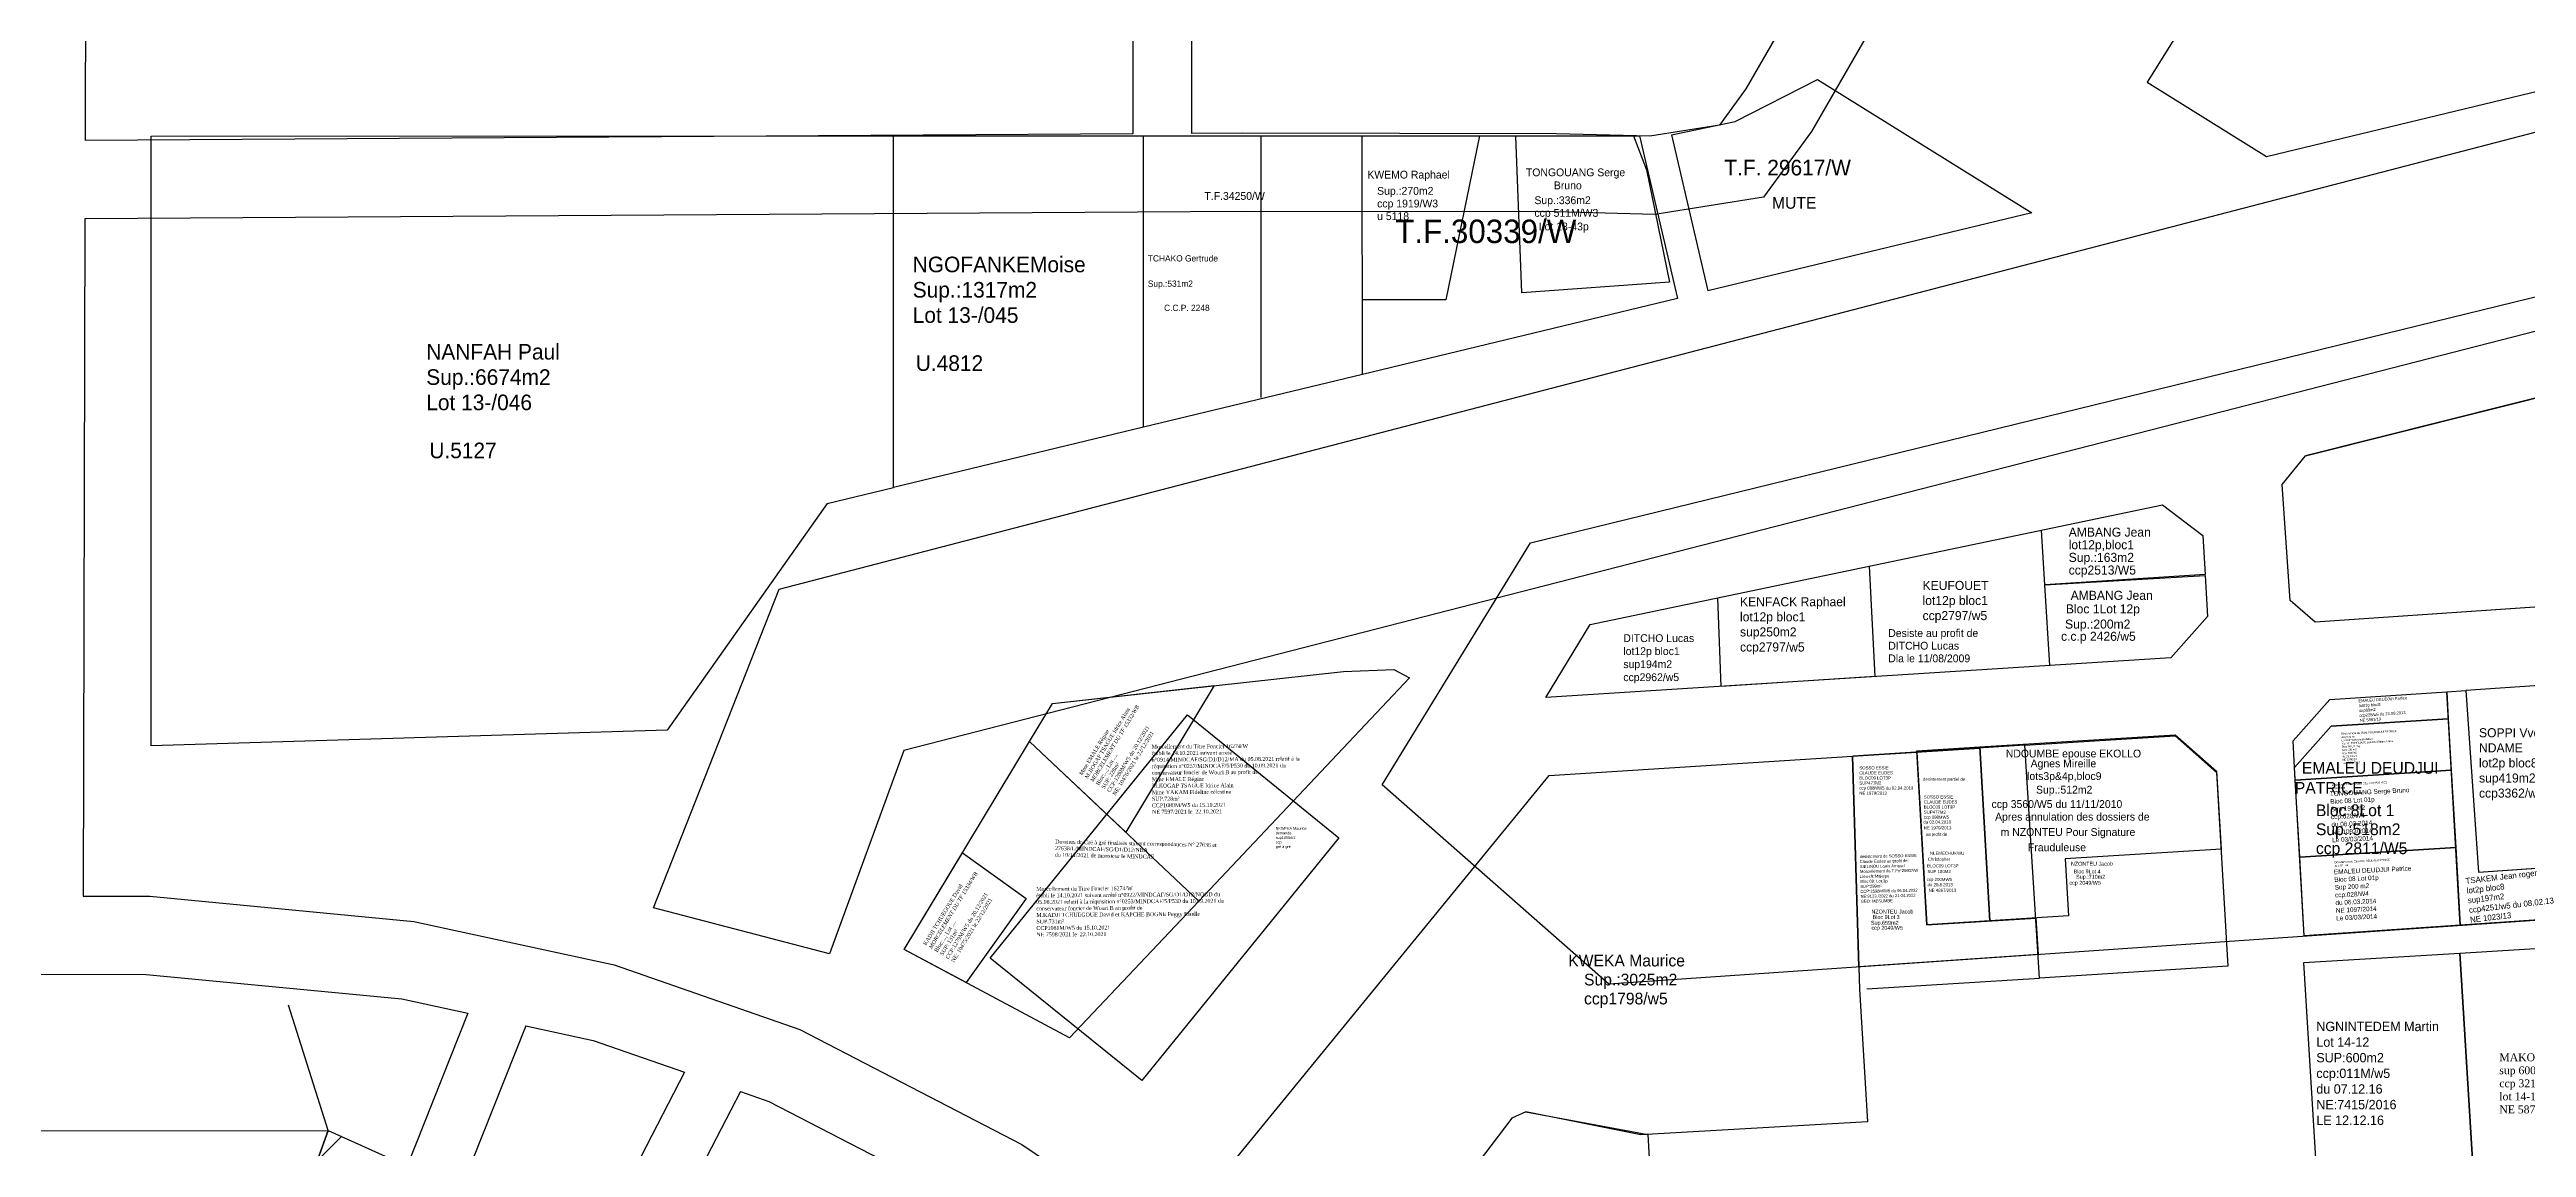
# Model space of a CAD drawing. Header units: millimetres. Extents: x 579832 to 917290, y 449831 to 1452191.
# Drawn here: x 916250.5 to 916567.4, y 1451274.6 to 1451415.1 of the extents above; entities that cross this region are included whole.
import ezdxf

# ---------------------------------------------------------------- set-up
doc = ezdxf.new("R2010")
doc.units = ezdxf.units.MM
doc.header["$LTSCALE"] = 10
for name, color, linetype in [('ECRITURE', 7, 'Continuous'), ('end maj 26 02 2021', 7, 'Continuous'), ('MAJ DEC 2021', 7, 'Continuous'), ('MAJ OCT 2021', 7, 'Continuous')]:
    doc.layers.add(name, color=color, linetype=linetype)
doc.styles.add('Times 1.0', font='times.ttf', dxfattribs={"width": 0.99, "height": 1})

msp = doc.modelspace()

# ---------------------------------------------------------------- hatches: boundary and pattern name
at = {"layer": 'end maj 26 02 2021', "linetype": 'ByBlock'}
h = msp.add_hatch(dxfattribs=at)
h.set_pattern_fill('ANSI31', color=4, scale=50, style=0)
h.set_pattern_definition([(45, (0, 0), (-4.419417382, 4.419417382), [])])
h.paths.add_polyline_path([(916286.11, 1451276.77), (916325.54, 1451258.98), (916368.35, 1451237.53), (916372.68, 1451234.11), (916211.24, 1450977.75), (916205.23, 1450962.76), (916174.81, 1450711.82), (916178.73, 1450642.13), (916056.76, 1450528.44), (915995, 1450600), (915950, 1450600), (915948.55, 1450625.78), (915943.17, 1450662.1), (915944.51, 1450706.5), (915924.31, 1450738.78), (915881.21, 1450745.5), (915830.03, 1450736.09), (915809.22, 1450715.97), (915753.29, 1450715.57), (915690.34, 1450779.79), (915665.21, 1450792.82), (915660.49, 1450795.26), (915622.75, 1450817.08), (915625.13, 1450879.22), (915674.2, 1450916.74), (915679.19, 1450912.06), (915680, 1450901), (915735.86, 1450860.99), (915882.11, 1450810.29), (915981.03, 1450961.81), (916051.45, 1450982), (916061.45, 1451017), (915997.72, 1451084.86), (915979.96, 1451094.46), (915967.4, 1451095.16), (915970, 1451226), (916198.8, 1451221.42), (916211.39, 1451244.72), (916227.86, 1451261.1), (916280.51, 1451261.1)])

# ---------------------------------------------------------------- linework, layer by layer
at = {"flags": 128}
msp.add_lwpolyline([(916489.44, 1451325.19), (916490.71, 1451303.08), (916504.66, 1451303.95), (916504.95, 1451299.27), (916482, 1451297.7), (916481.2, 1451324.66)], close=True, dxfattribs=at)
at = {"layer": 'ECRITURE', "color": 150, "linetype": 'ByBlock', "lineweight": -3, "ltscale": 0.0014}
msp.add_line((916286.11, 1451276.77), (916281.07, 1451292.81), dxfattribs=at)
at = {"layer": 'end maj 26 02 2021'}
for p, q in [((916530.53, 1451429.63), (916518.91, 1451410.95)), ((916534.18, 1451401.45), (916587.02, 1451414.21)), ((916466.17, 1451405.92), (916476.71, 1451411.29)), ((916476.71, 1451411.29), (916504.15, 1451394.21)), ((916518.91, 1451410.95), (916534.18, 1451401.45)), ((916458.02, 1451404.2), (916466.17, 1451405.92)), ((916263.47, 1451404.06), (916358.47, 1451404.07)), ((916263.49, 1451326), (916263.47, 1451404.06)), ((916358.46, 1451404.07), (916390.46, 1451404.08)), ((916358.47, 1451359.05), (916358.46, 1451404.07)), ((916390.47, 1451366.77), (916390.46, 1451404.08)), ((916390.46, 1451404.08), (916418.46, 1451404.08)), ((916390.46, 1451404.08), (916405.46, 1451404.08)), ((916390.47, 1451366.77), (916390.46, 1451404.08)), ((916405.46, 1451404.08), (916405.46, 1451370.58)), ((916418.47, 1451373.53), (916418.46, 1451404.08)), ((916418.46, 1451404.08), (916453.93, 1451404.08)), ((916433.46, 1451404.08), (916429.16, 1451383.08)), ((916453.93, 1451404.08), (916458.8, 1451383.26)), ((916458.02, 1451404.2), (916462.69, 1451384.24)), ((916440, 1451352), (916621, 1451396.3)), ((916504.15, 1451394.21), (916462.69, 1451384.24)), ((916429.16, 1451383.08), (916418.46, 1451383.08)), ((916458.8, 1451383.26), (916418.47, 1451373.53)), ((916619.73, 1451383.33), (916539.18, 1451363.13)), ((916418.47, 1451373.53), (916390.47, 1451366.77)), ((916390.47, 1451366.77), (916358.47, 1451359.05)), ((916536.18, 1451359.43), (916539.18, 1451363.13)), ((916350, 1451357), (916358.47, 1451359.05)), ((916537.19, 1451344.59), (916536.18, 1451359.43)), ((916350, 1451357), (916329.49, 1451328)), ((916447.64, 1451341.51), (916520.87, 1451356.86)), ((916520.87, 1451356.86), (916526.04, 1451352.9)), ((916421, 1451321), (916440, 1451352)), ((916505.81, 1451346.62), (916505.37, 1451353.61)), ((916526.04, 1451352.9), (916526.33, 1451347.91)), ((916526.33, 1451347.91), (916505.81, 1451346.62)), ((916505.81, 1451346.62), (916526.34, 1451347.81)), ((916506.46, 1451336.28), (916505.81, 1451346.62)), ((916526.34, 1451347.81), (916526.64, 1451342.56)), ((916622.2, 1451347.42), (916540.39, 1451341.81)), ((916526.64, 1451342.56), (916521.94, 1451337.26)), ((916540.39, 1451341.81), (916537.19, 1451344.59)), ((916441.94, 1451332.2), (916447.64, 1451341.51)), ((916521.94, 1451337.26), (916441.94, 1451332.2)), ((916329.49, 1451328), (916263.49, 1451326)), ((916503.26, 1451326.06), (916522.48, 1451327.27)), ((916522.48, 1451327.27), (916527.79, 1451322.6)), ((916442.38, 1451322.21), (916481.2, 1451324.66)), ((916481.2, 1451324.66), (916482.09, 1451294.83)), ((916481.2, 1451324.66), (916482.09, 1451294.83)), ((916503.26, 1451326.06), (916481.3, 1451324.67)), ((916505.14, 1451296.27), (916503.26, 1451326.06)), ((916450, 1451295.5), (916421, 1451321)), ((916527.79, 1451322.6), (916529.22, 1451297.78)), ((916705, 1451313), (916450, 1451295.5)), ((916483.05, 1451294.89), (916505.14, 1451296.27)), ((916529.22, 1451297.78), (916505.14, 1451296.27)), ((916439.39, 1451279.14), (916437.58, 1451278.31))]:
    msp.add_line(p, q, dxfattribs=at)
at = {"layer": 'end maj 26 02 2021', "ltscale": 0.0014}
for p, q in [((916483.32, 1451349), (916484.04, 1451334.86)), ((916464.38, 1451333.61), (916463.98, 1451344.96)), ((916484.04, 1451334.86), (916464.38, 1451333.61)), ((916577.65, 1451334.28), (916559.69, 1451333.08)), ((916559.69, 1451333.08), (916561.29, 1451309.82)), ((916561.29, 1451309.82), (916579.25, 1451311.05))]:
    msp.add_line(p, q, dxfattribs=at)
at = {"layer": 'end maj 26 02 2021', "linetype": 'ByBlock'}
for p, q in [((916402.39, 1451273.3), (916442.38, 1451322.21)), ((916482.09, 1451294.83), (916483.1, 1451277.86)), ((916454.1, 1451276.2), (916439.39, 1451279.14)), ((916439.39, 1451279.14), (916454.99, 1451276.25)), ((916160, 1451276.53), (916286.11, 1451276.77)), ((916286.11, 1451276.77), (916280.51, 1451261.1)), ((916437.58, 1451278.31), (916421.79, 1451257.53)), ((916483.1, 1451277.86), (916454.1, 1451276.2))]:
    msp.add_line(p, q, dxfattribs=at)
at = {"layer": 'end maj 26 02 2021'}
for points in [[(916908.13, 1451598.68), (916630.8, 1451395.05), (916359.8, 1451325.39), (916350.29, 1451299.35), (916327.75, 1451305.25), (916343.83, 1451346.07), (916625.94, 1451419.51), (916888.36, 1451612.17)], [(916255.46, 1451604.17), (916255.01, 1451403.47)], [(916388.89, 1451604.53), (916389.11, 1451404.33)], [(916528.64, 1451495.97), (916475.93, 1451404.66), (916469.82, 1451396.22), (916455.9, 1451394.03), (916443.17, 1451394.35), (916403.16, 1451394.41), (916254.99, 1451393.47)], [(916396.55, 1451457.07), (916396.61, 1451404.37)], [(916494.75, 1451457.26), (916467.53, 1451410.11), (916464.16, 1451405.45), (916455.24, 1451404.05), (916443.3, 1451404.35), (916403.14, 1451404.41), (916396.61, 1451404.37)], [(916389.11, 1451404.33), (916255.01, 1451403.47)], [(916254.99, 1451393.47), (916254.79, 1451306.74)], [(915948.89, 1451297.1), (915966.06, 1451297.15), (916214.02, 1451296.79), (916262.82, 1451296.73), (916295.57, 1451293.6), (916303.98, 1451291.77)], [(916311.41, 1451290.16), (916320.02, 1451288.29), (916331.74, 1451284.22)]]:
    msp.add_lwpolyline(points, dxfattribs=at)
at = {"layer": 'end maj 26 02 2021', "ltscale": 0.0014, "flags": 128}
for points in [[(916453.19, 1451404.08), (916454.82, 1451399.73), (916457.76, 1451385.34), (916438.87, 1451383.99), (916438.13, 1451404.06)], [(916559.69, 1451333.08), (916561.29, 1451309.82), (916579.25, 1451311.05), (916579.7, 1451304.45), (916558.97, 1451303.04), (916557.24, 1451332.92)], [(916396.08, 1451329.98), (916415.48, 1451314.21), (916390.25, 1451283.17), (916370.85, 1451298.83)], [(916497.49, 1451325.7), (916498.76, 1451303.58), (916504.66, 1451303.95), (916504.95, 1451299.27), (916482, 1451297.7), (916481.2, 1451324.66)]]:
    msp.add_lwpolyline(points, close=True, dxfattribs=at)
at = {"layer": 'end maj 26 02 2021', "color": 3, "linetype": 'ByBlock', "lineweight": -3, "ltscale": 0.0014, "flags": 128}
msp.add_lwpolyline([(916619.73, 1451383.33), (916622.19, 1451347.42), (916540.39, 1451341.81), (916537.19, 1451344.59), (916536.18, 1451359.43), (916539.18, 1451363.13), (916619.73, 1451383.33)], close=True, dxfattribs=at)
at = {"layer": 'end maj 26 02 2021', "flags": 128}
msp.add_lwpolyline([(916441.94, 1451332.2), (916447.64, 1451341.51)], dxfattribs=at)
at = {"layer": 'end maj 26 02 2021', "lineweight": -3, "ltscale": 0.0014, "flags": 128}
for points in [[(916557.24, 1451332.92), (916557.44, 1451329.47), (916542.47, 1451328.53), (916537.77, 1451323.22), (916537.57, 1451326.62), (916542.28, 1451331.94)], [(916557.44, 1451329.47), (916557.82, 1451322.86), (916537.86, 1451321.6), (916537.77, 1451323.22), (916542.47, 1451328.53)], [(916497.48, 1451325.85), (916498.76, 1451303.58), (916490.71, 1451303.08), (916489.43, 1451325.34)], [(916557.82, 1451322.86), (916558.4, 1451312.97), (916538.43, 1451311.72), (916537.86, 1451321.6)], [(916558.4, 1451312.97), (916558.97, 1451303.04), (916539.01, 1451301.67), (916538.43, 1451311.72)]]:
    msp.add_lwpolyline(points, close=True, dxfattribs=at)
at = {"layer": 'end maj 26 02 2021', "color": 2, "ltscale": 0.0014, "flags": 128}
msp.add_lwpolyline([(916522.48, 1451327.42), (916527.79, 1451322.74), (916528.36, 1451312.78), (916508.41, 1451311.53), (916508.84, 1451304.21), (916498.76, 1451303.58), (916497.48, 1451325.85)], close=True, dxfattribs=at)
at = {"layer": 'end maj 26 02 2021', "flags": 128}
msp.add_lwpolyline([(916557.44, 1451329.47), (916558.97, 1451303.04), (916539.01, 1451301.67), (916537.77, 1451323.22), (916542.47, 1451328.53)], close=True, dxfattribs=at)
at = {"layer": 'end maj 26 02 2021', "linetype": 'ByBlock'}
for points in [[(916254.79, 1451306.74), (916263.3, 1451306.73), (916297.11, 1451303.5), (916322.73, 1451297.94), (916346.49, 1451289.68), (916374.9, 1451274.97), (916396.96, 1451260.07), (916411.8, 1451245.1)], [(916303.98, 1451291.77), (916290.59, 1451258), (916288.69, 1451251.46)], [(916311.41, 1451290.16), (916297.69, 1451255.57), (916293.28, 1451240.38), (916292.71, 1451235.68), (916289.75, 1451227.84)], [(916331.74, 1451284.22), (916326.13, 1451273.39), (916322.38, 1451266.83), (916318.92, 1451262.77), (916309.65, 1451255.39), (916303.84, 1451248.54), (916296.91, 1451240.98), (916292.67, 1451232.53), (916289.75, 1451227.84)], [(916338.9, 1451281.74), (916332.72, 1451269.81), (916328.89, 1451263.1)], [(916338.9, 1451281.74), (916342.53, 1451280.47), (916369.78, 1451266.36), (916390.55, 1451252.34), (916416.24, 1451226.43), (916630.56, 1450990.65)]]:
    msp.add_lwpolyline(points, dxfattribs=at)
at = {"layer": 'end maj 26 02 2021', "color": 150, "linetype": 'ByBlock', "lineweight": -3, "ltscale": 0.0014, "flags": 128}
for points in [[(916560.75, 1451269.51), (916540.79, 1451268.3), (916538.97, 1451298.25), (916558.93, 1451299.46)], [(916558.93, 1451299.46), (916578.9, 1451300.67), (916580.72, 1451270.73), (916560.75, 1451269.51)]]:
    msp.add_lwpolyline(points, close=True, dxfattribs=at)
at = {"layer": 'end maj 26 02 2021', "linetype": 'ByBlock', "flags": 128}
msp.add_lwpolyline([(916439.39, 1451279.14), (916454.99, 1451276.25), (916457.43, 1451232.54), (916447.05, 1451236.16), (916433.35, 1451248.13), (916421.8, 1451257.53)], dxfattribs=at)
at = {"layer": 'end maj 26 02 2021', "color": 4, "linetype": 'ByBlock', "flags": 128}
msp.add_lwpolyline([(916227.86, 1451261.1), (916280.51, 1451261.1), (916286.11, 1451276.77), (916325.54, 1451258.98), (916368.35, 1451237.53), (916372.68, 1451234.11), (916211.24, 1450977.75)], dxfattribs=at)
at = {"layer": 'MAJ DEC 2021', "linetype": 'ByBlock', "lineweight": -3, "ltscale": 0.0014}
msp.add_line((916399.49, 1451333.7), (916388.19, 1451314.94), dxfattribs=at)
at = {"layer": 'MAJ DEC 2021', "linetype": 'ByBlock', "lineweight": -3, "ltscale": 0.0014, "flags": 128}
for points in [[(916399.49, 1451333.7), (916388.19, 1451314.94), (916375.89, 1451326.56), (916378.82, 1451331.42)], [(916367.3, 1451312.28), (916375.46, 1451306.44), (916367.77, 1451295.7), (916359.85, 1451299.91)]]:
    msp.add_lwpolyline(points, close=True, dxfattribs=at)
at = {"layer": 'MAJ OCT 2021', "linetype": 'ByBlock', "lineweight": -3, "ltscale": 0.0014, "flags": 128}
for points in [[(916422.49, 1451335.77), (916424.52, 1451334.68), (916397.54, 1451306.11), (916375.89, 1451326.56), (916378.81, 1451331.42), (916416.05, 1451335.53)], [(916375.89, 1451326.56), (916397.54, 1451306.11), (916381, 1451288.6), (916359.85, 1451299.91)]]:
    msp.add_lwpolyline(points, close=True, dxfattribs=at)

# ---------------------------------------------------------------- texts
at = {"insert": (916482.11, 1451312), "char_height": 0.3819, "width": 12.9638, "attachment_point": 1, "rotation": 1.2093}
msp.add_mtext('{\\C1;désistement de SOSSO ESSIE \\PClaude Eudes au profit de:}\\PSIELINOU Louis Arnaud\\P{\\C1;Morcellement du T.Fn%%D25907/W\\P}Lieu-dit:Makepe\\PBloc:09; Lot:3p{\\C1;\\P}SUP:299m²\\PCCP:1598M/W5 du 06.04.2022\\PNE:9123 /2022 du 21.04.2022\\PGEO: MESUMBE ', dxfattribs=at)
at = {"layer": 'end maj 26 02 2021', "color": 7}
for s, height, p in [('KWEMO Raphael', 1, (916419.11, 1451398.62)), ('TONGOUANG Serge ', 1, (916439.4, 1451398.91)), ('Sup.:270m2', 1, (916420.36, 1451396.54)), ('Sup.:336m2', 1, (916440.49, 1451395.34)), ('Bruno', 1, (916442.98, 1451397.24)), ('  MUTE', 1.5, (916469.78, 1451394.75)), ('  MUTE', 1.5, (916469.78, 1451394.75)), ('  MUTE', 1.5, (916469.78, 1451394.75)), ('  MUTE', 1.5, (916469.78, 1451394.75)), ('ccp 1919/W3', 1, (916420.36, 1451394.92)), ('u 5118', 1, (916420.36, 1451393.3)), ('ccp 511M/W3', 1, (916440.49, 1451393.72)), ('Lot 13-43p', 1, (916441.05, 1451391.98)), ('NGOFANKEMoise', 2, (916360.93, 1451386.62)), ('TCHAKO Gertrude', 0.8, (916391.02, 1451388)), ('Sup.:1317m2', 2, (916360.93, 1451383.38)), ('Sup.:531m2', 0.8, (916391.02, 1451384.76)), ('Lot 13-/045', 2, (916360.93, 1451380.14)), ('C.C.P. 2248', 0.8, (916393.1, 1451381.66)), ('NANFAH Paul', 2, (916298.68, 1451375.44)), ('Sup.:6674m2', 2, (916298.68, 1451372.2)), ('U.4812', 2, (916361.32, 1451373.99)), ('Lot 13-/046', 2, (916298.68, 1451368.96)), ('U.5127', 2, (916299.07, 1451362.81)), ('AMBANG Jean', 1.1588, (916508.86, 1451352.77)), ('lot12p,bloc1', 1.1588, (916508.86, 1451351.16)), ('Sup.:163m2', 1.159, (916508.86, 1451349.54)), ('ccp2513/W5', 1.159, (916508.86, 1451347.92)), ('AMBANG Jean', 1.1588, (916509.11, 1451344.68)), ('Bloc 1Lot 12p', 1.1588, (916508.5, 1451342.95)), ('c.c.p 2426/w5', 1.1588, (916507.88, 1451339.44)), ('Sup.:200m2', 1.159, (916508.4, 1451341)), ('EMALEU DEUDJUI', 1.5, (916538.7, 1451322.42)), ('PATRICE', 1.5, (916537.8, 1451319.86)), ('Bloc 8Lot 1', 1.5, (916540.5, 1451316.99)), ('Sup.:518m2', 1.5, (916540.5, 1451314.56)), ('ccp 2811/W5', 1.5, (916540.5, 1451312.13)), ('NZONTEU Jacob', 0.5, (916509.15, 1451310.65)), ('ccp 2049/W5', 0.5, (916508.95, 1451308.21)), ('Bloc 9Lot 4', 0.5, (916509.49, 1451309.66)), ('Sup.:710m2', 0.5, (916509.81, 1451308.98)), ('NZONTEU Jacob', 0.5, (916483.62, 1451304.52)), ('Bloc 9Lot 3', 0.5, (916483.77, 1451303.83)), ('Sup.659m2', 0.5, (916483.56, 1451303.09)), ('ccp 2049/W5', 0.5, (916483.62, 1451302.45))]:
    msp.add_text(s, height=height, dxfattribs=at).set_placement(p)
at = {"layer": 'end maj 26 02 2021', "color": 1}
for s, height, p in [('T.F. 29617/W', 2, (916464.79, 1451399.02)), ('T.F. 29617/W', 2, (916464.79, 1451399.02)), ('T.F. 29617/W', 2, (916464.79, 1451399.02)), ('T.F. 29617/W', 2, (916464.79, 1451399.02)), ('T.F.34250/W', 1, (916398.26, 1451395.89)), ('T.F.30339/W', 3, (916422.67, 1451390.36))]:
    msp.add_text(s, height=height, dxfattribs=at).set_placement(p)
at = {"layer": 'end maj 26 02 2021', "ltscale": 0.0014}
for s, p in [('Desiste au profit de', (916485.77, 1451339.93)), ('DITCHO Lucas', (916485.77, 1451338.31)), ('Dla le 11/08/2009', (916485.77, 1451336.69))]:
    msp.add_text(s, height=1, dxfattribs=at).set_placement(p)
at = {"layer": 'end maj 26 02 2021', "color": 1, "ltscale": 0.0014}
for s, height, p in [('SOSSO ESSIE ', 0.4, (916482.07, 1451322.98)), ('NDOUMBE epouse EKOLLO', 1, (916500.81, 1451324.51)), ('Agnes Mireille', 1, (916503.99, 1451323.24)), ('CLAUDE EUDES', 0.4, (916482.07, 1451322.33)), ('SUP477M2', 0.4, (916482.07, 1451321.03)), ('ccp 098MW5 du 02.04.2013', 0.4, (916482.07, 1451320.39)), ('BLOC09 LOT3P', 0.4, (916482.07, 1451321.68)), ('NE 1979/2013', 0.4, (916482.07, 1451319.74)), ('desistement partiel de', 0.4, (916490.22, 1451321.52)), ('lots3p&4p,bloc9', 1, (916503.54, 1451321.62)), ('Sup.:512m2', 1, (916504.68, 1451319.88)), ('ccp 098MW5 ', 0.4, (916490.32, 1451316.66)), ('SOSSO ESSIE ', 0.4, (916490.32, 1451319.25)), ('CLAUDE EUDES', 0.4, (916490.32, 1451318.6)), ('SUP477M2', 0.4, (916490.32, 1451317.31)), ('BLOC09 LOT3P', 0.4, (916490.32, 1451317.96)), ('ccp 3560/W5 du 11/11/2010', 1, (916498.99, 1451318.04)), ('Apres annulation des dossiers de', 1, (916499.44, 1451316.42)), (' du 02.04.2013', 0.4, (916490.11, 1451316.04)), ('NE 1979/2013', 0.4, (916490.32, 1451315.29)), ('au profit de', 0.4, (916490.56, 1451314.47)), (' m NZONTEU Pour Signature', 1, (916499.78, 1451314.46)), ('BLOC09 LOT3P', 0.4, (916490.74, 1451310.43)), (' Christopher', 0.4, (916490.69, 1451311.28)), ('NLEMECHUKWU ', 0.4, (916491.11, 1451312.04)), ('Frauduleuse', 1, (916503.65, 1451312.5)), ('ccp 200MW5 ', 0.4, (916490.69, 1451308.69)), ('SUP 180M2', 0.4, (916490.79, 1451309.7)), (' du 20.8.2013', 0.4, (916490.65, 1451308.02)), ('NE 4867/2013', 0.4, (916490.94, 1451307.3))]:
    msp.add_text(s, height=height, dxfattribs=at).set_placement(p)
at = {"layer": 'end maj 26 02 2021', "color": 0}
for s, p in [('KWEKA Maurice', (916444.82, 1451297.75)), ('Sup.:3025m2', (916446.84, 1451295.32)), ('ccp1798/w5', (916446.84, 1451292.89))]:
    msp.add_text(s, height=1.5, dxfattribs=at).set_placement(p)
at = {"layer": 'end maj 26 02 2021', "color": 7, "char_height": 1.1588, "width": 18.4, "attachment_point": 1}
for s, insert in [('KEUFOUET\\Plot12p bloc1\\Pccp2797/w5', (916490.16, 1451347.11)), ('KENFACK Raphael\\Plot12p bloc1\\Psup250m2\\Pccp2797/w5', (916466.8, 1451345.02)), ('SOPPI Vve EBENE\\PNDAME\\Plot2p bloc8\\Psup419m2\\Pccp3362/w5', (916561.37, 1451328.25))]:
    msp.add_mtext(s, dxfattribs=dict(at, insert=insert))
at = {"layer": 'end maj 26 02 2021', "attachment_point": 1}
for s, insert, char_height, width in [('DITCHO Lucas\\Plot12p bloc1\\Psup194m2\\Pccp2962/w5', (916451.87, 1451340.28), 1, 12.72), ('NGNINTEDEM Martin\\PLot 14-12\\PSUP:600m2\\Pccp:011M/w5\\Pdu 07.12.16\\PNE:7415/2016 \\PLE 12.12.16', (916540.55, 1451290.67), 1.2, 24.13)]:
    msp.add_mtext(s, dxfattribs=dict(at, insert=insert, char_height=char_height, width=width))
at = {"layer": 'end maj 26 02 2021', "color": 7, "attachment_point": 1}
for s, insert, char_height, width, rotation in [('EMALEU DEUDJUI Partice\\Plot01p bloc8\\Psup69m2\\Pccp225/w5 du 23.09.2013\\PNE 5961/13', (916545.93, 1451331.93), 0.3738, 9.1703, 3.752), ('TSAKEM Jean roger\\Plot2p bloc8\\Psup197m2\\Pccp4251/w5 du 08.02.13\\PNE 1023/13', (916559.61, 1451309.06), 0.75, 18.4, 6.5919)]:
    msp.add_mtext(s, dxfattribs=dict(at, insert=insert, char_height=char_height, width=width, rotation=rotation))
at = {"layer": 'end maj 26 02 2021', "ltscale": 0.0014, "attachment_point": 1, "rotation": 2.8}
for s, insert, char_height, width in [('{\\C1;Désistement de EMALEU DEUDJUI PATRICE\\Pau profit de\\P\\C7;La Communauté BANDJA\\Prép par TCHOUAKE Sylvain William Aimée\\PBloc 08 Lot 01p \\PSup 120 m2\\Pccp: 284/W4\\Pdu 03.01.14\\PNE 1098/14\\PLe 03/03/2014}', (916543.73, 1451327.66), 0.25, 13.375), ('{\\C7;TONGOUANG Serge Bruno\\PBloc 08 Lot 01p \\PSup 198 m2\\Pccp:028/W4\\Pdu 06.03.2014\\PNE 1093/2014\\PLe 03/03/2014}', (916542.27, 1451320.15), 0.5924, 16.625), ('{\\C1;Désistement de EMALEU DEUDJUI PATRICE\\Pau profit de}', (916542.51, 1451321.11), 0.25, 13.375), ('{\\C7;EMALEU DEUDJUI Patrice\\PBloc 08 Lot 01p \\PSup 200 m2\\Pccp:028/W4\\Pdu 06.03.2014 \\PNE 1097/2014\\PLe 03/03/2014}', (916542.79, 1451310.14), 0.5924, 16.625), ('{\\C1;Désistement de EMALEU DEUDJUI PATRICE\\Pau profit de}', (916542.87, 1451311.2), 0.25, 13.375)]:
    msp.add_mtext(s, dxfattribs=dict(at, insert=insert, char_height=char_height, width=width))
at = {"layer": 'end maj 26 02 2021', "insert": (916407.38, 1451315.59), "char_height": 0.35, "attachment_point": 1}
msp.add_mtext('NKWEKA Maurice\\Pdemande\\Psup1000m2\\Pccp\\Pgré à gré', dxfattribs=at)
at = {"layer": 'end maj 26 02 2021', "color": 150, "linetype": 'ByBlock', "lineweight": -3, "ltscale": 0.0014, "insert": (916563.97, 1451286.62), "char_height": 1, "width": 27.5787, "attachment_point": 1, "style": 'Times 1.0'}
msp.add_mtext('MAKOUTA Moise\\Psup 600m²\\Pccp 321MW5 du 06.11.17\\Plot 14-13\\PNE 5877/17 le 08.11.17', dxfattribs=at)
at = {"layer": 'MAJ DEC 2021', "color": 150, "linetype": 'ByBlock', "lineweight": -3, "ltscale": 0.0014, "char_height": 0.5, "width": 12.4488, "attachment_point": 1, "rotation": 58.6924, "style": 'Times 1.0'}
for s, insert in [('\\A1;{\\fTimes New Roman|b0|i0|c186|p18;\\C7;Mme EMALE Régine \\PM.JIOGAP TSAGUE Idrice Alain\\A0;\\fTimes New Roman|b0|i1|c0|p18;\\W1;\\C1;\\PMORCELEMENT DU TF 15332/WB\\C0;\\P\\fTimes New Roman|b0|i0|c0|p18;Bloc:...; Lot ....\\PSUP: 228m²\\PCCP:1280M/W5 du 20.12/2021\\PNE: 10476/2021 le 22/12/2021}', (916382.19, 1451322.43)), ('\\A1;{\\fTimes New Roman|b0|i0|c186|p18;\\C7;KADJI TCHUEGOUE David\\A0;\\W1;\\C256; \\P\\fTimes New Roman|b0|i1|c0|p18;\\C1;MORCELEMENT DU TF 15334/WB\\C0;\\P\\fTimes New Roman|b0|i0|c0|p18;Bloc:...; Lot ....\\PSUP: 131m²\\PCCP:1279M/W5 du 20.12/2021\\PNE: 10475/2021 le 22/12/2021}', (916362.23, 1451300.64))]:
    msp.add_mtext(s, dxfattribs=dict(at, insert=insert))
at = {"layer": 'MAJ OCT 2021', "linetype": 'ByBlock', "lineweight": -3, "ltscale": 0.0014, "char_height": 0.5, "attachment_point": 1, "style": 'Times 1.0'}
for s, insert, width, rotation in [('\\A1;{\\fTimes New Roman|b0|i0|c186|p18;\\C1;Morcellement du Titre Foncier 16274/W \\Pétabli le 14.10.2021 suivant arrété n°0914/MINDCAF/SG/D1/D12/MA du 05.08.2021 relatif à la réquisition n°0257/MINDCAF/5/P530 du 10.09.2021 du conservateur foncier de Wouri B au profit de \\P\\C7;Mme EMALE Régine \\PM.JIOGAP TSAGUE Idrice Alain \\PMme YAKAM Fideline célestine \\PSUP.\\fTimes New Roman|b0|i0|c0|p18;728\\fTimes New Roman|b0|i0|c186|p18;m²\\PCCP\\fTimes New Roman|b0|i0|c0|p18;1080\\fTimes New Roman|b0|i0|c186|p18;M/W5 \\fTimes New Roman|b0|i0|c0|p18;du 15.10.2021\\P\\fTimes New Roman|b0|i0|c186|p18;NE\\fTimes New Roman|b0|i0|c0|p18; 7597/2021 le \\fTimes New Roman|b0|i0|c186|p18; \\fTimes New Roman|b0|i0|c0|p18;22.10.2021}', (916391.5, 1451326.13), 19.2641, 0.3925), ('\\A1;{\\fTimes New Roman|b0|i0|c186|p18;\\C1;Dossiers\\fTimes New Roman|b0|i0|c0|p18; \\fTimes New Roman|b0|i0|c186|p18;de Gré à gré finalis\\fTimes New Roman|b0|i0|c0|p18;és\\fTimes New Roman|b0|i0|c186|p18; suivant correspondances N° 27636 et 27638/L/MINDCAF/SG/D1/D12/NBA\\Pdu 10/11/2021 de monsieur le MINDCAF}', (916379.17, 1451313.98), 23.9824, 358.7847), ('\\A1;{\\fTimes New Roman|b0|i0|c186|p18;\\C1;Morcellement du Titre Foncier 16274/W \\Pétabli le 14.10.2021 suivant arrété n°0922/MINDCAF/SG/D1/D12/NOGD du 05.08.2021 relatif à la réquisition n°0253/MINDCAF/5/P530 du 10.09.2021 du conservateur foncier de Wouri B au profit de \\P\\C7;M.KADJI TCHUEGOUE David et KAPCHE BOGNE Peggy Estelle  \\PSUP.\\fTimes New Roman|b0|i0|c0|p18;731\\fTimes New Roman|b0|i0|c186|p18;m²\\PCCP\\fTimes New Roman|b0|i0|c0|p18;1081\\fTimes New Roman|b0|i0|c186|p18;M/W5 \\fTimes New Roman|b0|i0|c0|p18;du 15.10.2021\\P\\fTimes New Roman|b0|i0|c186|p18;NE\\fTimes New Roman|b0|i0|c0|p18; 7598/2021 le \\fTimes New Roman|b0|i0|c186|p18; \\fTimes New Roman|b0|i0|c0|p18;22.10.2021}', (916376.73, 1451307.92), 23.9824, 0.3925)]:
    msp.add_mtext(s, dxfattribs=dict(at, insert=insert, width=width, rotation=rotation))

doc.saveas('drawing.dxf')
